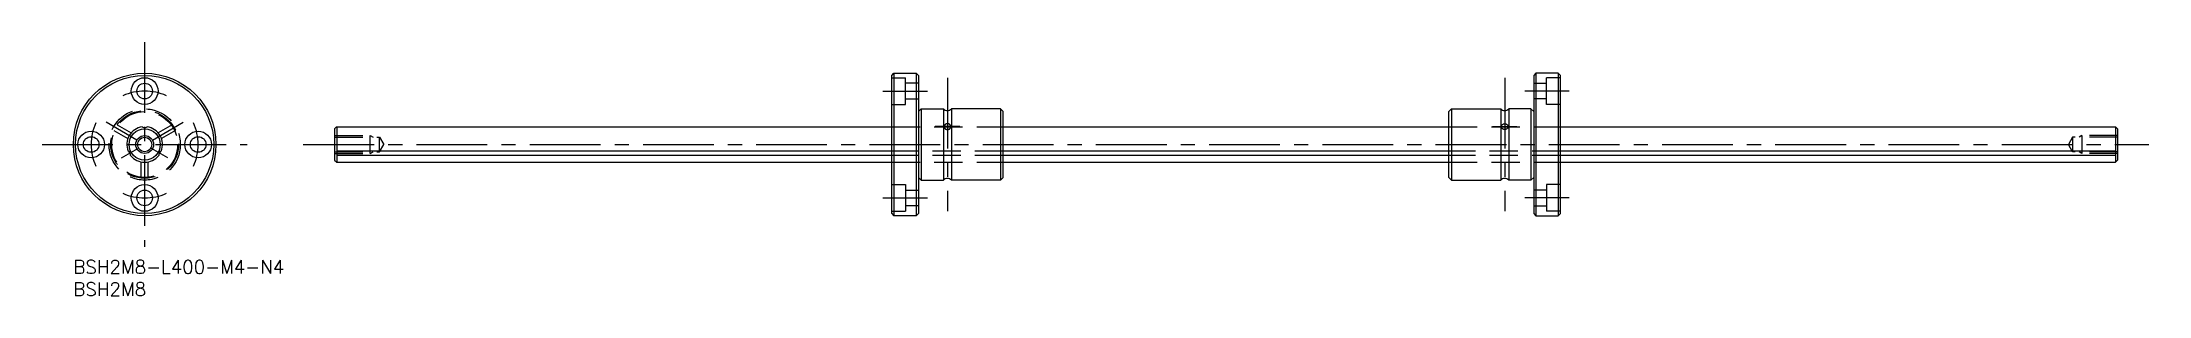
# Model space of a CAD drawing. Extents: x -7 to 466, y -8 to 49.
import ezdxf

# ---------------------------------------------------------------- set-up
doc = ezdxf.new("R2010")
doc.units = 0
doc.header["$LTSCALE"] = 0.5
doc.linetypes.add('CENTER', pattern=[50.8, 31.75, -6.35, 6.35, -6.35])
doc.linetypes.add('DASHED', pattern=[19.05, 12.7, -6.35])
for name, color, linetype in [('MSM_CENTER', 1, 'CENTER'), ('MSM_CONTINUOUS', 7, 'CONTINUOUS'), ('MSM_DASHED', 4, 'DASHED'), ('MSM_NARROW', 5, 'CONTINUOUS'), ('MSM_PART_NUMBER', 7, 'CONTINUOUS')]:
    doc.layers.add(name, color=color, linetype=linetype)
doc.styles.get("Standard").update_dxf_attribs({"font": 'txt.shx', "height": 3, "bigfont": 'bigfont.shx'})

# ---------------------------------------------------------------- blocks, each defined once
blk = doc.blocks.new('*U2')
at = {"layer": 'MSM_PART_NUMBER'}
blk.add_text('BSH2M8-L400-M4-N4', height=3, dxfattribs=at).set_placement((0, -3))
blk = doc.blocks.new('*U3')
at = {"layer": 'MSM_PART_NUMBER'}
blk.add_text('BSH2M8', height=3, dxfattribs=at).set_placement((0, -8))

msp = doc.modelspace()

# ---------------------------------------------------------------- linework, layer by layer
at = {"layer": 'MSM_CENTER'}
for p, q in [((16, 49), (16, 3)), ((181.59, 38), (191.59, 38)), ((196.09, 41), (196.09, 11)), ((321.09, 41), (321.09, 11)), ((335.59, 38), (325.59, 38)), ((14.27, 27), (7.34, 31)), ((17.73, 27.01), (24.64, 31.03)), ((198.84, 30.02), (193.34, 30.02)), ((318.34, 30.02), (323.84, 30.02)), ((-7, 26), (39, 26)), ((10.8, 23), (14.44, 25.1)), ((21.2, 23), (17.56, 25.1)), ((51.59, 26), (465.59, 26)), ((181.59, 14), (191.59, 14)), ((335.59, 14), (325.59, 14))]:
    msp.add_line(p, q, dxfattribs=at)
for start, end in [(65.9506, 114.0494), (155.9506, 204.0494), (335.9506, 24.0494), (245.9506, 294.0494)]:
    msp.add_arc((16, 26), 12, start, end, dxfattribs=at)
at = {"layer": 'MSM_CONTINUOUS'}
for p, q in [((183.59, 41.5), (184.09, 42)), ((183.59, 10.5), (183.59, 41.5)), ((184.09, 42), (184.09, 10)), ((184.09, 42), (189.09, 42)), ((189.09, 42), (189.09, 10)), ((189.09, 42), (189.59, 41.5)), ((189.59, 41.5), (189.59, 10.5)), ((189.59, 41.5), (189.59, 10.5)), ((328.09, 42), (327.59, 41.5)), ((327.59, 41.5), (327.59, 10.5)), ((327.59, 41.5), (327.59, 10.5)), ((328.09, 42), (328.09, 10)), ((333.09, 42), (328.09, 42)), ((333.09, 42), (333.09, 10)), ((333.59, 41.5), (333.09, 42)), ((333.59, 10.5), (333.59, 41.5)), ((190.19, 34), (189.59, 33.4)), ((190.19, 34), (190.19, 18)), ((190.19, 34), (195.19, 34)), ((195.19, 34), (195.19, 18)), ((207.99, 34), (196.99, 34)), ((196.99, 34), (196.99, 18)), ((207.99, 34), (207.99, 18)), ((208.59, 33.4), (207.99, 34)), ((208.59, 18.6), (208.59, 33.4)), ((308.59, 33.4), (309.19, 34)), ((308.59, 18.6), (308.59, 33.4)), ((309.19, 34), (320.19, 34)), ((309.19, 34), (309.19, 18)), ((320.19, 34), (320.19, 18)), ((321.99, 34), (321.99, 18)), ((326.99, 34), (321.99, 34)), ((326.99, 34), (326.99, 18)), ((326.99, 34), (327.59, 33.4)), ((59.06, 29.96), (58.59, 29.5)), ((58.59, 29.5), (58.59, 22.5)), ((59.06, 29.96), (183.59, 29.96)), ((59.09, 29.96), (59.09, 22)), ((208.59, 29.96), (308.59, 29.96)), ((333.59, 29.96), (458.13, 29.96)), ((458.09, 29.96), (458.09, 22)), ((458.13, 29.96), (458.59, 29.5)), ((458.59, 29.5), (458.59, 22.5)), ((183.59, 24.49), (59.09, 24.49)), ((308.59, 24.49), (208.59, 24.49)), ((458.09, 24.49), (333.59, 24.49)), ((58.59, 22.5), (59.09, 22)), ((183.59, 23.55), (59.09, 23.55)), ((59.09, 22), (183.59, 22)), ((308.59, 23.55), (208.59, 23.55)), ((208.59, 22), (308.59, 22)), ((458.09, 23.55), (333.59, 23.55)), ((333.59, 22), (458.09, 22)), ((458.59, 22.5), (458.09, 22)), ((189.59, 18.6), (190.19, 18)), ((190.19, 18), (195.19, 18)), ((207.99, 18), (196.99, 18)), ((208.59, 18.6), (207.99, 18)), ((308.59, 18.6), (309.19, 18)), ((309.19, 18), (320.19, 18)), ((326.99, 18), (321.99, 18)), ((327.59, 18.6), (326.99, 18)), ((183.59, 10.5), (184.09, 10)), ((189.09, 10), (184.09, 10)), ((189.59, 10.5), (189.09, 10)), ((327.59, 10.5), (328.09, 10)), ((328.09, 10), (333.09, 10)), ((333.59, 10.5), (333.09, 10))]:
    msp.add_line(p, q, dxfattribs=at)
for points in [[(195.34, 30.02, 0), (195.34, 29.98, 0), (195.35, 29.95, 0), (195.35, 29.92, 0), (195.36, 29.89, 0), (195.37, 29.86, 0), (195.38, 29.83, 0), (195.39, 29.8, 0), (195.4, 29.77, 0), (195.42, 29.74, 0), (195.43, 29.71, 0), (195.45, 29.69, 0), (195.47, 29.66, 0), (195.49, 29.63, 0), (195.51, 29.61, 0), (195.54, 29.59, 0), (195.56, 29.56, 0), (195.59, 29.54, 0), (195.62, 29.52, 0), (195.65, 29.5, 0), (195.68, 29.48, 0), (195.71, 29.47, 0), (195.74, 29.45, 0), (195.77, 29.44, 0), (195.81, 29.43, 0), (195.84, 29.41, 0), (195.88, 29.4, 0), (195.91, 29.4, 0), (195.95, 29.39, 0), (195.98, 29.38, 0), (196.02, 29.38, 0), (196.06, 29.38, 0), (196.09, 29.38, 0), (196.13, 29.38, 0), (196.17, 29.38, 0), (196.2, 29.38, 0), (196.24, 29.39, 0), (196.28, 29.4, 0), (196.31, 29.4, 0), (196.35, 29.41, 0), (196.38, 29.43, 0), (196.41, 29.44, 0), (196.45, 29.45, 0), (196.48, 29.47, 0), (196.51, 29.48, 0), (196.54, 29.5, 0), (196.57, 29.52, 0), (196.6, 29.54, 0), (196.62, 29.56, 0), (196.65, 29.59, 0), (196.67, 29.61, 0), (196.7, 29.63, 0), (196.72, 29.66, 0), (196.74, 29.69, 0), (196.76, 29.71, 0), (196.77, 29.74, 0), (196.79, 29.77, 0), (196.8, 29.8, 0), (196.81, 29.83, 0), (196.82, 29.86, 0), (196.83, 29.89, 0), (196.84, 29.92, 0), (196.84, 29.95, 0), (196.84, 29.98, 0), (196.84, 30.02, 0), (196.84, 30.05, 0), (196.84, 30.08, 0), (196.84, 30.11, 0), (196.83, 30.14, 0), (196.82, 30.17, 0), (196.81, 30.2, 0), (196.8, 30.23, 0), (196.79, 30.26, 0), (196.77, 30.29, 0), (196.76, 30.32, 0), (196.74, 30.34, 0), (196.72, 30.37, 0), (196.7, 30.4, 0), (196.67, 30.42, 0), (196.65, 30.45, 0), (196.62, 30.47, 0), (196.6, 30.49, 0), (196.57, 30.51, 0), (196.54, 30.53, 0), (196.51, 30.55, 0), (196.48, 30.56, 0), (196.45, 30.58, 0), (196.41, 30.59, 0), (196.38, 30.61, 0), (196.35, 30.62, 0), (196.31, 30.63, 0), (196.28, 30.64, 0), (196.24, 30.64, 0), (196.2, 30.65, 0), (196.17, 30.65, 0), (196.13, 30.65, 0), (196.09, 30.66, 0), (196.06, 30.65, 0), (196.02, 30.65, 0), (195.98, 30.65, 0), (195.95, 30.64, 0), (195.91, 30.64, 0), (195.88, 30.63, 0), (195.84, 30.62, 0), (195.81, 30.61, 0), (195.77, 30.59, 0), (195.74, 30.58, 0), (195.71, 30.56, 0), (195.68, 30.55, 0), (195.65, 30.53, 0), (195.62, 30.51, 0), (195.59, 30.49, 0), (195.56, 30.47, 0), (195.54, 30.45, 0), (195.51, 30.42, 0), (195.49, 30.4, 0), (195.47, 30.37, 0), (195.45, 30.34, 0), (195.43, 30.32, 0), (195.42, 30.29, 0), (195.4, 30.26, 0), (195.39, 30.23, 0), (195.38, 30.2, 0), (195.37, 30.17, 0), (195.36, 30.14, 0), (195.35, 30.11, 0), (195.35, 30.08, 0), (195.34, 30.05, 0), (195.34, 30.02, 0)], [(321.84, 30.02, 0), (321.84, 29.98, 0), (321.84, 29.95, 0), (321.84, 29.92, 0), (321.83, 29.89, 0), (321.82, 29.86, 0), (321.81, 29.83, 0), (321.8, 29.8, 0), (321.79, 29.77, 0), (321.77, 29.74, 0), (321.76, 29.71, 0), (321.74, 29.69, 0), (321.72, 29.66, 0), (321.7, 29.63, 0), (321.67, 29.61, 0), (321.65, 29.59, 0), (321.62, 29.56, 0), (321.6, 29.54, 0), (321.57, 29.52, 0), (321.54, 29.5, 0), (321.51, 29.48, 0), (321.48, 29.47, 0), (321.45, 29.45, 0), (321.42, 29.44, 0), (321.38, 29.43, 0), (321.35, 29.41, 0), (321.31, 29.4, 0), (321.28, 29.4, 0), (321.24, 29.39, 0), (321.2, 29.38, 0), (321.17, 29.38, 0), (321.13, 29.38, 0), (321.09, 29.38, 0), (321.06, 29.38, 0), (321.02, 29.38, 0), (320.98, 29.38, 0), (320.95, 29.39, 0), (320.91, 29.4, 0), (320.88, 29.4, 0), (320.84, 29.41, 0), (320.81, 29.43, 0), (320.77, 29.44, 0), (320.74, 29.45, 0), (320.71, 29.47, 0), (320.68, 29.48, 0), (320.65, 29.5, 0), (320.62, 29.52, 0), (320.59, 29.54, 0), (320.56, 29.56, 0), (320.54, 29.59, 0), (320.51, 29.61, 0), (320.49, 29.63, 0), (320.47, 29.66, 0), (320.45, 29.69, 0), (320.43, 29.71, 0), (320.42, 29.74, 0), (320.4, 29.77, 0), (320.39, 29.8, 0), (320.38, 29.83, 0), (320.37, 29.86, 0), (320.36, 29.89, 0), (320.35, 29.92, 0), (320.35, 29.95, 0), (320.35, 29.98, 0), (320.34, 30.02, 0), (320.35, 30.05, 0), (320.35, 30.08, 0), (320.35, 30.11, 0), (320.36, 30.14, 0), (320.37, 30.17, 0), (320.38, 30.2, 0), (320.39, 30.23, 0), (320.4, 30.26, 0), (320.42, 30.29, 0), (320.43, 30.32, 0), (320.45, 30.34, 0), (320.47, 30.37, 0), (320.49, 30.4, 0), (320.51, 30.42, 0), (320.54, 30.45, 0), (320.56, 30.47, 0), (320.59, 30.49, 0), (320.62, 30.51, 0), (320.65, 30.53, 0), (320.68, 30.55, 0), (320.71, 30.56, 0), (320.74, 30.58, 0), (320.77, 30.59, 0), (320.81, 30.61, 0), (320.84, 30.62, 0), (320.88, 30.63, 0), (320.91, 30.64, 0), (320.95, 30.64, 0), (320.98, 30.65, 0), (321.02, 30.65, 0), (321.06, 30.65, 0), (321.09, 30.66, 0), (321.13, 30.65, 0), (321.17, 30.65, 0), (321.2, 30.65, 0), (321.24, 30.64, 0), (321.28, 30.64, 0), (321.31, 30.63, 0), (321.35, 30.62, 0), (321.38, 30.61, 0), (321.42, 30.59, 0), (321.45, 30.58, 0), (321.48, 30.56, 0), (321.51, 30.55, 0), (321.54, 30.53, 0), (321.57, 30.51, 0), (321.6, 30.49, 0), (321.62, 30.47, 0), (321.65, 30.45, 0), (321.67, 30.42, 0), (321.7, 30.4, 0), (321.72, 30.37, 0), (321.74, 30.34, 0), (321.76, 30.32, 0), (321.77, 30.29, 0), (321.79, 30.26, 0), (321.8, 30.23, 0), (321.81, 30.2, 0), (321.82, 30.17, 0), (321.83, 30.14, 0), (321.84, 30.11, 0), (321.84, 30.08, 0), (321.84, 30.05, 0), (321.84, 30.02, 0)]]:
    msp.add_polyline3d(points, dxfattribs=at)
for centre, radius in [((16, 26), 16), ((16, 26), 15.5), ((16, 38), 3), ((16, 38), 1.75), ((4, 26), 3), ((16, 26), 3.5), ((28, 26), 3), ((4, 26), 1.75), ((16, 26), 1.62), ((28, 26), 1.75), ((16, 14), 3), ((16, 14), 1.75)]:
    msp.add_circle(centre, radius, dxfattribs=at)
for centre, radius, start, end in [((196.09, 34.81), 1.21, 222.075, 317.925), ((321.09, 34.81), 1.21, 222.075, 317.925), ((16, 26), 4, 97.8517, 202.1483), ((16, 30.8), 1, 236.8771, 303.1229), ((16, 26), 4, 337.8517, 82.1483), ((11.84, 23.6), 1, 356.8771, 63.1229), ((20.16, 23.6), 1, 116.8771, 183.1229), ((16, 26), 4, 217.8517, 322.1483), ((196.09, 17.19), 1.21, 42.075, 137.925), ((321.09, 17.19), 1.21, 42.075, 137.925)]:
    msp.add_arc(centre, radius, start, end, dxfattribs=at)
at = {"layer": 'MSM_DASHED'}
for p, q in [((183.59, 41), (186.69, 41)), ((186.69, 35), (186.69, 41)), ((189.59, 39.75), (186.69, 39.75)), ((327.59, 39.75), (330.49, 39.75)), ((330.49, 35), (330.49, 41)), ((333.59, 41), (330.49, 41)), ((183.59, 35), (186.69, 35)), ((186.69, 36.25), (189.59, 36.25)), ((330.49, 36.25), (327.59, 36.25)), ((333.59, 35), (330.49, 35)), ((9.08, 29.13), (12.22, 27.32)), ((9.83, 30.43), (12.97, 28.61)), ((22.16, 30.45), (19.02, 28.62)), ((22.91, 29.16), (19.77, 27.33)), ((183.59, 29.96), (208.59, 29.96)), ((308.59, 29.96), (333.59, 29.96)), ((58.59, 28), (66.59, 28)), ((58.59, 27.62), (68.69, 27.62)), ((58.59, 24.38), (68.69, 24.38)), ((58.59, 24), (66.59, 24)), ((66.59, 24), (66.59, 28)), ((66.59, 28), (67.25, 27.62)), ((66.59, 24), (67.25, 24.38)), ((68.69, 24.38), (68.69, 27.62)), ((68.69, 27.62), (69.63, 26)), ((68.69, 24.38), (69.63, 26)), ((208.59, 24.49), (183.59, 24.49)), ((333.59, 24.49), (308.59, 24.49)), ((448.49, 27.62), (447.56, 26)), ((448.49, 24.38), (447.56, 26)), ((458.59, 27.62), (448.49, 27.62)), ((448.49, 27.62), (448.49, 24.38)), ((458.59, 24.38), (448.49, 24.38)), ((450.59, 28), (449.94, 27.62)), ((450.59, 24), (449.94, 24.38)), ((458.59, 28), (450.59, 28)), ((450.59, 28), (450.59, 24)), ((458.59, 24), (450.59, 24)), ((15.25, 18.44), (15.25, 22.07)), ((16.75, 18.44), (16.75, 22.07)), ((208.59, 23.55), (183.59, 23.55)), ((183.59, 22), (208.59, 22)), ((333.59, 23.55), (308.59, 23.55)), ((308.59, 22), (333.59, 22)), ((183.59, 17), (186.69, 17)), ((186.69, 17), (186.69, 11)), ((186.69, 15.75), (189.59, 15.75)), ((330.49, 15.75), (327.59, 15.75)), ((330.49, 17), (330.49, 11)), ((333.59, 17), (330.49, 17)), ((183.59, 11), (186.69, 11)), ((189.59, 12.25), (186.69, 12.25)), ((327.59, 12.25), (330.49, 12.25)), ((333.59, 11), (330.49, 11))]:
    msp.add_line(p, q, dxfattribs=at)
for radius in [8, 7.6, 7.4]:
    msp.add_circle((16, 26), radius, dxfattribs=at)
at = {"layer": 'MSM_NARROW'}
msp.add_circle((16, 26), 2, dxfattribs=at)

# ---------------------------------------------------------------- block references
at = {"layer": 'MSM_CONTINUOUS'}
for name in ['*U2', '*U3']:
    msp.add_blockref(name, (0, 0), dxfattribs=at)

doc.saveas('drawing.dxf')
